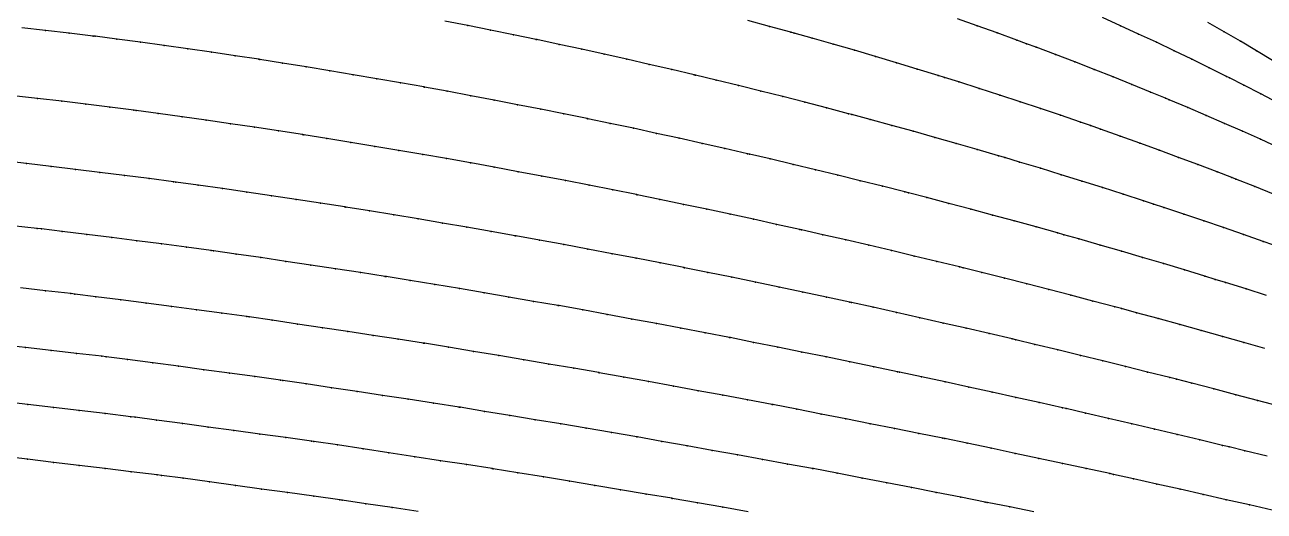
# Model space of a CAD drawing. Extents: x 0 to 4.67, y -4.5 to 1.66.
# Drawn here: x 1.985 to 3.088, y 0.411 to 0.844 of the extents above; entities that cross this region are included whole.
import ezdxf

# ---------------------------------------------------------------- set-up
doc = ezdxf.new("R2010")
doc.units = 0
doc.layers.get('0').update_dxf_attribs({"linetype": 'CONTINUOUS'})

msp = doc.modelspace()

# ---------------------------------------------------------------- linework, layer by layer
at = {"color": 4}
for points in [[(3.1005, 0.775), (3.0854, 0.7829), (3.0702, 0.7907), (3.0575, 0.7971), (3.0549, 0.7984), (3.0395, 0.8061), (3.0239, 0.8137), (3.0082, 0.8212), (2.9924, 0.8287), (2.9765, 0.8361), (2.9604, 0.8435), (2.9443, 0.8507)], [(3.0904, 0.6035), (3.0723, 0.6092), (3.0541, 0.6149), (3.0449, 0.6177), (3.0357, 0.6206), (3.0173, 0.6262), (2.9987, 0.6318), (2.98, 0.6373), (2.9612, 0.6428), (2.9424, 0.6483), (2.9234, 0.6538), (2.9101, 0.6575), (2.9043, 0.6592), (2.8852, 0.6645), (2.8659, 0.6698), (2.8466, 0.675), (2.8271, 0.6802), (2.8076, 0.6854), (2.788, 0.6905), (2.7715, 0.6948), (2.7683, 0.6956), (2.7486, 0.7006), (2.7287, 0.7055), (2.7088, 0.7104), (2.6888, 0.7153), (2.6688, 0.7201), (2.6486, 0.7249), (2.6299, 0.7293), (2.6284, 0.7296), (2.6082, 0.7342), (2.5879, 0.7388), (2.5675, 0.7433), (2.5471, 0.7477), (2.5266, 0.7522), (2.506, 0.7565), (2.486, 0.7607), (2.4854, 0.7608), (2.4648, 0.765), (2.4441, 0.7691), (2.4234, 0.7732), (2.4026, 0.7772), (2.3818, 0.7812), (2.3609, 0.7851), (2.3405, 0.7889), (2.3401, 0.789), (2.3192, 0.7927), (2.2982, 0.7963), (2.2772, 0.7999), (2.2562, 0.8034), (2.2352, 0.8068), (2.2142, 0.8103), (2.194, 0.8135), (2.1931, 0.8136), (2.172, 0.8167), (2.1509, 0.8198), (2.1298, 0.8228), (2.1087, 0.8258), (2.0876, 0.8287), (2.0665, 0.8316), (2.0473, 0.8341), (2.0454, 0.8343), (2.0242, 0.8369), (2.0031, 0.8393), (1.982, 0.8417)], [(3.1047, 0.6454), (3.0874, 0.6516), (3.0699, 0.6577), (3.0523, 0.6638), (3.0346, 0.6699), (3.0168, 0.6759), (2.9989, 0.6818), (2.9899, 0.6848), (2.9809, 0.6877), (2.9627, 0.6936), (2.9445, 0.6994), (2.9261, 0.7052), (2.9077, 0.7109), (2.8891, 0.7166), (2.8705, 0.7222), (2.8574, 0.7261), (2.8518, 0.7278), (2.8329, 0.7333), (2.814, 0.7387), (2.795, 0.7441), (2.7759, 0.7495), (2.7567, 0.7548), (2.7375, 0.76), (2.7212, 0.7644), (2.7181, 0.7652), (2.6987, 0.7703), (2.6792, 0.7754), (2.6597, 0.7804), (2.64, 0.7853), (2.6203, 0.7902), (2.6005, 0.7951), (2.5821, 0.7995), (2.5807, 0.7998), (2.5608, 0.8045), (2.5408, 0.8091), (2.5208, 0.8137), (2.5007, 0.8181), (2.4806, 0.8226), (2.4604, 0.8269), (2.4407, 0.8312), (2.4402, 0.8313), (2.4199, 0.8354), (2.3995, 0.8395), (2.3792, 0.8436), (2.3588, 0.8476)], [(3.0968, 0.6937), (3.0801, 0.7003), (3.0633, 0.7069), (3.0597, 0.7083), (3.0464, 0.7134), (3.0294, 0.7199), (3.0122, 0.7263), (2.995, 0.7327), (2.9776, 0.739), (2.9601, 0.7453), (2.9425, 0.7515), (2.9337, 0.7546), (2.9248, 0.7577), (2.907, 0.7638), (2.8891, 0.7698), (2.8711, 0.7758), (2.8529, 0.7817), (2.8347, 0.7876), (2.8164, 0.7934), (2.8036, 0.7975), (2.798, 0.7992), (2.7795, 0.8049), (2.761, 0.8105), (2.7423, 0.8161), (2.7236, 0.8216), (2.7047, 0.827), (2.6858, 0.8324), (2.6698, 0.8369), (2.6668, 0.8377), (2.6478, 0.8429), (2.6286, 0.8481)], [(3.101, 0.7352), (3.0852, 0.7424), (3.0692, 0.7495), (3.053, 0.7566), (3.0368, 0.7636), (3.0204, 0.7706), (3.0039, 0.7775), (3.0004, 0.779), (2.9873, 0.7844), (2.9706, 0.7912), (2.9538, 0.7979), (2.9369, 0.8046), (2.9198, 0.8112), (2.9026, 0.8178), (2.8854, 0.8243), (2.8767, 0.8275), (2.868, 0.8307), (2.8505, 0.8371), (2.8329, 0.8434), (2.8152, 0.8496)], [(3.0958, 0.8125), (3.0816, 0.8211), (3.0673, 0.8296), (3.0528, 0.838), (3.0381, 0.8464)], [(3.0889, 0.5562), (3.0702, 0.5616), (3.0513, 0.567), (3.0323, 0.5723), (3.0132, 0.5776), (2.994, 0.5829), (2.9747, 0.5881), (2.9612, 0.5918), (2.9553, 0.5933), (2.9359, 0.5985), (2.9163, 0.6036), (2.8966, 0.6087), (2.8769, 0.6138), (2.857, 0.6188), (2.8371, 0.6238), (2.8202, 0.628), (2.8171, 0.6288), (2.797, 0.6336), (2.7768, 0.6385), (2.7565, 0.6433), (2.7362, 0.6481), (2.7158, 0.6528), (2.6953, 0.6575), (2.6763, 0.6618), (2.6748, 0.6622), (2.6542, 0.6667), (2.6336, 0.6712), (2.6128, 0.6757), (2.5921, 0.6801), (2.5712, 0.6845), (2.5503, 0.6889), (2.53, 0.6931), (2.5294, 0.6932), (2.5084, 0.6974), (2.4874, 0.7015), (2.4663, 0.7056), (2.4452, 0.7096), (2.424, 0.7136), (2.4028, 0.7176), (2.382, 0.7214), (2.3816, 0.7215), (2.3603, 0.7252), (2.339, 0.7289), (2.3177, 0.7325), (2.2963, 0.7361), (2.275, 0.7397), (2.2536, 0.7432), (2.2331, 0.7465), (2.2321, 0.7467), (2.2107, 0.7499), (2.1892, 0.7531), (2.1678, 0.7562), (2.1463, 0.7593), (2.1248, 0.7624), (2.1034, 0.7654), (2.0839, 0.768), (2.0819, 0.7683), (2.0604, 0.771), (2.0389, 0.7736), (2.0175, 0.7762), (1.996, 0.7787), (1.9745, 0.7811)], [(3.1019, 0.5049), (3.0826, 0.51), (3.0632, 0.5151), (3.0437, 0.5202), (3.0241, 0.5253), (3.0104, 0.5288), (3.0044, 0.5303), (2.9846, 0.5353), (2.9648, 0.5403), (2.9448, 0.5452), (2.9247, 0.5501), (2.9045, 0.555), (2.8843, 0.5599), (2.8672, 0.564), (2.8639, 0.5647), (2.8435, 0.5695), (2.823, 0.5742), (2.8025, 0.5789), (2.7818, 0.5836), (2.7611, 0.5883), (2.7403, 0.5929), (2.7209, 0.5972), (2.7195, 0.5975), (2.6985, 0.602), (2.6775, 0.6064), (2.6565, 0.6109), (2.6354, 0.6153), (2.6142, 0.6196), (2.593, 0.624), (2.5723, 0.6281), (2.5717, 0.6283), (2.5504, 0.6324), (2.529, 0.6365), (2.5076, 0.6406), (2.4861, 0.6447), (2.4646, 0.6487), (2.4431, 0.6527), (2.4219, 0.6566), (2.4215, 0.6566), (2.3999, 0.6604), (2.3783, 0.6642), (2.3566, 0.6679), (2.3349, 0.6715), (2.3132, 0.6751), (2.2915, 0.6787), (2.2707, 0.6821), (2.2697, 0.6823), (2.2479, 0.6856), (2.2262, 0.6889), (2.2044, 0.6921), (2.1825, 0.6953), (2.1607, 0.6985), (2.1389, 0.7016), (2.1191, 0.7044), (2.1171, 0.7047), (2.0953, 0.7075), (2.0734, 0.7102), (2.0516, 0.713), (2.0298, 0.7156), (2.008, 0.7183), (1.9862, 0.7209), (1.9681, 0.723)], [(3.0912, 0.4603), (3.0713, 0.4652), (3.0573, 0.4686), (3.0513, 0.47), (3.0312, 0.4749), (3.011, 0.4797), (2.9907, 0.4845), (2.9704, 0.4892), (2.9499, 0.494), (2.9293, 0.4987), (2.912, 0.5027), (2.9087, 0.5035), (2.888, 0.5081), (2.8672, 0.5127), (2.8463, 0.5173), (2.8253, 0.5219), (2.8043, 0.5265), (2.7832, 0.531), (2.7635, 0.5352), (2.762, 0.5356), (2.7408, 0.54), (2.7195, 0.5444), (2.6982, 0.5488), (2.6767, 0.5531), (2.6552, 0.5574), (2.6337, 0.5617), (2.6127, 0.5659), (2.6121, 0.566), (2.5905, 0.5702), (2.5688, 0.5743), (2.5471, 0.5784), (2.5253, 0.5824), (2.5034, 0.5865), (2.4816, 0.5905), (2.4601, 0.5944), (2.4597, 0.5944), (2.4378, 0.5982), (2.4158, 0.602), (2.3938, 0.6058), (2.3718, 0.6095), (2.3498, 0.6131), (2.3277, 0.6168), (2.3066, 0.6202), (2.3056, 0.6204), (2.2835, 0.6238), (2.2614, 0.6272), (2.2393, 0.6305), (2.2172, 0.6338), (2.195, 0.6371), (2.1729, 0.6403), (2.1528, 0.6432), (2.1507, 0.6435), (2.1286, 0.6464), (2.1064, 0.6493), (2.0843, 0.6521), (2.0621, 0.6549), (2.04, 0.6577), (2.0179, 0.6605), (1.9995, 0.6627), (1.9958, 0.6631), (1.9737, 0.6655)], [(3.0956, 0.4124), (3.0752, 0.4171), (3.0547, 0.4217), (3.0342, 0.4264), (3.0135, 0.431), (2.9928, 0.4356), (2.9719, 0.4403), (2.9543, 0.4441), (2.951, 0.4449), (2.93, 0.4494), (2.9089, 0.4539), (2.8878, 0.4584), (2.8665, 0.4629), (2.8452, 0.4674), (2.8238, 0.4719), (2.8039, 0.476), (2.8023, 0.4763), (2.7808, 0.4807), (2.7592, 0.485), (2.7375, 0.4893), (2.7158, 0.4936), (2.694, 0.4979), (2.6722, 0.5022), (2.6509, 0.5063), (2.6503, 0.5064), (2.6284, 0.5105), (2.6064, 0.5146), (2.5844, 0.5187), (2.5623, 0.5228), (2.5402, 0.5268), (2.518, 0.5308), (2.4962, 0.5347), (2.4958, 0.5348), (2.4736, 0.5386), (2.4513, 0.5424), (2.429, 0.5462), (2.4067, 0.5499), (2.3843, 0.5537), (2.362, 0.5574), (2.3406, 0.5609), (2.3396, 0.561), (2.3172, 0.5645), (2.2948, 0.5679), (2.2723, 0.5713), (2.2499, 0.5747), (2.2274, 0.578), (2.205, 0.5814), (2.1846, 0.5844), (2.1825, 0.5846), (2.1601, 0.5877), (2.1376, 0.5906), (2.1152, 0.5936), (2.0927, 0.5965), (2.0703, 0.5994), (2.0479, 0.6023), (2.0292, 0.6047), (2.0255, 0.6051), (2.0031, 0.6076), (1.9807, 0.6101)], [(2.8834, 0.4109), (2.8618, 0.4153), (2.8416, 0.4193), (2.84, 0.4196), (2.8182, 0.4239), (2.7963, 0.4282), (2.7744, 0.4324), (2.7524, 0.4367), (2.7304, 0.4409), (2.7082, 0.4452), (2.6867, 0.4493), (2.6861, 0.4494), (2.6639, 0.4534), (2.6416, 0.4575), (2.6193, 0.4616), (2.5969, 0.4656), (2.5745, 0.4696), (2.5521, 0.4736), (2.53, 0.4776), (2.5296, 0.4776), (2.5071, 0.4815), (2.4845, 0.4853), (2.4619, 0.4891), (2.4393, 0.4928), (2.4167, 0.4966), (2.3941, 0.5003), (2.3724, 0.5039), (2.3714, 0.504), (2.3487, 0.5075), (2.326, 0.511), (2.3033, 0.5145), (2.2805, 0.5179), (2.2578, 0.5213), (2.2351, 0.5248), (2.2145, 0.5278), (2.2123, 0.5281), (2.1896, 0.5312), (2.1669, 0.5343), (2.1441, 0.5373), (2.1214, 0.5404), (2.0987, 0.5434), (2.076, 0.5464), (2.0571, 0.5488), (2.0533, 0.5493), (2.0306, 0.5519), (2.008, 0.5545), (1.9853, 0.5571), (1.9627, 0.5596)], [(2.629, 0.4109), (2.6063, 0.4149), (2.5836, 0.4189), (2.5613, 0.4228), (2.5609, 0.4229), (2.5381, 0.4267), (2.5153, 0.4305), (2.4924, 0.4343), (2.4696, 0.4381), (2.4467, 0.4419), (2.4238, 0.4456), (2.4019, 0.4492), (2.4008, 0.4494), (2.3779, 0.4529), (2.3549, 0.4564), (2.3319, 0.4599), (2.3089, 0.4634), (2.286, 0.4669), (2.263, 0.4704), (2.2421, 0.4735), (2.2399, 0.4738), (2.217, 0.4769), (2.1939, 0.4801), (2.1709, 0.4832), (2.148, 0.4863), (2.125, 0.4894), (2.102, 0.4925), (2.0829, 0.4951), (2.0791, 0.4955), (2.0561, 0.4983), (2.0332, 0.501), (2.0103, 0.5037), (1.9875, 0.5063), (1.9646, 0.509)], [(2.3349, 0.4111), (2.3117, 0.4146), (2.2884, 0.4181), (2.2674, 0.4213), (2.2652, 0.4216), (2.242, 0.4248), (2.2187, 0.428), (2.1955, 0.4312), (2.1723, 0.4344), (2.149, 0.4376), (2.1258, 0.4407), (2.1065, 0.4433), (2.1026, 0.4438), (2.0795, 0.4466), (2.0563, 0.4494), (2.0332, 0.4522), (2.0101, 0.4549), (1.987, 0.4577), (1.964, 0.4604)]]:
    msp.add_lwpolyline(points, dxfattribs=at)
at = {"color": 2}
for p in [(2.0031, 0.8393, 1.09), (2.3792, 0.8436, 0.9314), (2.3995, 0.8395, 0.9314), (2.6478, 0.8429, 0.7852), (2.8329, 0.8434, 0.6515), (2.9604, 0.8435, 0.5303), (2.0242, 0.8369, 1.09), (2.0454, 0.8343, 1.09), (2.0473, 0.8341, 1.09), (2.0665, 0.8316, 1.09), (2.0876, 0.8287, 1.09), (2.4199, 0.8354, 0.9314), (2.4402, 0.8313, 0.9314), (2.4407, 0.8312, 0.9314), (2.6668, 0.8377, 0.7852), (2.6698, 0.8369, 0.7852), (2.6858, 0.8324, 0.7852), (2.8505, 0.8371, 0.6515), (2.868, 0.8307, 0.6515), (2.9765, 0.8361, 0.5303), (2.9924, 0.8287, 0.5303), (3.0528, 0.838, 0.4215), (3.0673, 0.8296, 0.4215), (2.1087, 0.8258, 1.09), (2.1298, 0.8228, 1.09), (2.1509, 0.8198, 1.09), (2.4604, 0.8269, 0.9314), (2.4806, 0.8226, 0.9314), (2.5007, 0.8181, 0.9314), (2.7047, 0.827, 0.7852), (2.7236, 0.8216, 0.7852), (2.8767, 0.8275, 0.6515), (2.8854, 0.8243, 0.6515), (2.9026, 0.8178, 0.6515), (3.0082, 0.8212, 0.5303), (3.0816, 0.8211, 0.4215), (2.172, 0.8167, 1.09), (2.1931, 0.8136, 1.09), (2.194, 0.8135, 1.09), (2.2142, 0.8103, 1.09), (2.2352, 0.8068, 1.09), (2.5208, 0.8137, 0.9314), (2.5408, 0.8091, 0.9314), (2.7423, 0.8161, 0.7852), (2.761, 0.8105, 0.7852), (2.9198, 0.8112, 0.6515), (3.0239, 0.8137, 0.5303), (3.0395, 0.8061, 0.5303), (2.2562, 0.8034, 1.09), (2.2772, 0.7999, 1.09), (2.2982, 0.7963, 1.09), (2.5608, 0.8045, 0.9314), (2.5807, 0.7998, 0.9314), (2.5821, 0.7995, 0.9314), (2.6005, 0.7951, 0.9314), (2.7795, 0.8049, 0.7852), (2.798, 0.7992, 0.7852), (2.8036, 0.7975, 0.7852), (2.9369, 0.8046, 0.6515), (2.9538, 0.7979, 0.6515), (3.0549, 0.7984, 0.5303), (3.0575, 0.7971, 0.5303), (2.3192, 0.7927, 1.09), (2.3401, 0.789, 1.09), (2.3405, 0.7889, 1.09), (2.3609, 0.7851, 1.09), (2.6203, 0.7902, 0.9314), (2.64, 0.7853, 0.9314), (2.8164, 0.7934, 0.7852), (2.8347, 0.7876, 0.7852), (2.9706, 0.7912, 0.6515), (2.9873, 0.7844, 0.6515), (3.0702, 0.7907, 0.5303), (1.996, 0.7787, 1.2611), (2.0175, 0.7762, 1.2611), (2.0389, 0.7736, 1.2611), (2.3818, 0.7812, 1.09), (2.4026, 0.7772, 1.09), (2.4234, 0.7732, 1.09), (2.6597, 0.7804, 0.9314), (2.6792, 0.7754, 0.9314), (2.8529, 0.7817, 0.7852), (2.8711, 0.7758, 0.7852), (3.0004, 0.779, 0.6515), (3.0039, 0.7775, 0.6515), (3.0854, 0.7829, 0.5303), (2.0604, 0.771, 1.2611), (2.0819, 0.7683, 1.2611), (2.0839, 0.768, 1.2611), (2.1034, 0.7654, 1.2611), (2.1248, 0.7624, 1.2611), (2.4441, 0.7691, 1.09), (2.4648, 0.765, 1.09), (2.6987, 0.7703, 0.9314), (2.7181, 0.7652, 0.9314), (2.7212, 0.7644, 0.9314), (2.8891, 0.7698, 0.7852), (2.907, 0.7638, 0.7852), (3.0204, 0.7706, 0.6515), (3.0368, 0.7636, 0.6515), (2.1463, 0.7593, 1.2611), (2.1678, 0.7562, 1.2611), (2.1892, 0.7531, 1.2611), (2.4854, 0.7608, 1.09), (2.486, 0.7607, 1.09), (2.506, 0.7565, 1.09), (2.5266, 0.7522, 1.09), (2.7375, 0.76, 0.9314), (2.7567, 0.7548, 0.9314), (2.9248, 0.7577, 0.7852), (2.9337, 0.7546, 0.7852), (2.9425, 0.7515, 0.7852), (3.053, 0.7566, 0.6515), (2.2107, 0.7499, 1.2611), (2.2321, 0.7467, 1.2611), (2.2331, 0.7465, 1.2611), (2.2536, 0.7432, 1.2611), (2.275, 0.7397, 1.2611), (2.5471, 0.7477, 1.09), (2.5675, 0.7433, 1.09), (2.7759, 0.7495, 0.9314), (2.795, 0.7441, 0.9314), (2.9601, 0.7453, 0.7852), (3.0692, 0.7495, 0.6515), (3.0852, 0.7424, 0.6515), (2.2963, 0.7361, 1.2611), (2.3177, 0.7325, 1.2611), (2.339, 0.7289, 1.2611), (2.5879, 0.7388, 1.09), (2.6082, 0.7342, 1.09), (2.6284, 0.7296, 1.09), (2.6299, 0.7293, 1.09), (2.814, 0.7387, 0.9314), (2.8329, 0.7333, 0.9314), (2.9776, 0.739, 0.7852), (2.995, 0.7327, 0.7852), (1.9862, 0.7209, 1.4447), (2.008, 0.7183, 1.4447), (2.3603, 0.7252, 1.2611), (2.3816, 0.7215, 1.2611), (2.382, 0.7214, 1.2611), (2.4028, 0.7176, 1.2611), (2.6486, 0.7249, 1.09), (2.6688, 0.7201, 1.09), (2.8518, 0.7278, 0.9314), (2.8574, 0.7261, 0.9314), (2.8705, 0.7222, 0.9314), (3.0122, 0.7263, 0.7852), (3.0294, 0.7199, 0.7852), (2.0298, 0.7156, 1.4447), (2.0516, 0.713, 1.4447), (2.0734, 0.7102, 1.4447), (2.0953, 0.7075, 1.4447), (2.424, 0.7136, 1.2611), (2.4452, 0.7096, 1.2611), (2.6888, 0.7153, 1.09), (2.7088, 0.7104, 1.09), (2.8891, 0.7166, 0.9314), (2.9077, 0.7109, 0.9314), (3.0464, 0.7134, 0.7852), (3.0597, 0.7083, 0.7852), (3.0633, 0.7069, 0.7852), (2.1171, 0.7047, 1.4447), (2.1191, 0.7044, 1.4447), (2.1389, 0.7016, 1.4447), (2.1607, 0.6985, 1.4447), (2.4663, 0.7056, 1.2611), (2.4874, 0.7015, 1.2611), (2.5084, 0.6974, 1.2611), (2.7287, 0.7055, 1.09), (2.7486, 0.7006, 1.09), (2.7683, 0.6956, 1.09), (2.9261, 0.7052, 0.9314), (2.9445, 0.6994, 0.9314), (3.0801, 0.7003, 0.7852), (2.1825, 0.6953, 1.4447), (2.2044, 0.6921, 1.4447), (2.2262, 0.6889, 1.4447), (2.2479, 0.6856, 1.4447), (2.5294, 0.6932, 1.2611), (2.53, 0.6931, 1.2611), (2.5503, 0.6889, 1.2611), (2.5712, 0.6845, 1.2611), (2.7715, 0.6948, 1.09), (2.788, 0.6905, 1.09), (2.8076, 0.6854, 1.09), (2.9627, 0.6936, 0.9314), (2.9809, 0.6877, 0.9314), (2.9899, 0.6848, 0.9314), (2.2697, 0.6823, 1.4447), (2.2707, 0.6821, 1.4447), (2.2915, 0.6787, 1.4447), (2.3132, 0.6751, 1.4447), (2.5921, 0.6801, 1.2611), (2.6128, 0.6757, 1.2611), (2.8271, 0.6802, 1.09), (2.8466, 0.675, 1.09), (2.9989, 0.6818, 0.9314), (3.0168, 0.6759, 0.9314), (1.9958, 0.6631, 1.6407), (1.9995, 0.6627, 1.6407), (2.3349, 0.6715, 1.4447), (2.3566, 0.6679, 1.4447), (2.3783, 0.6642, 1.4447), (2.6336, 0.6712, 1.2611), (2.6542, 0.6667, 1.2611), (2.8659, 0.6698, 1.09), (2.8852, 0.6645, 1.09), (3.0346, 0.6699, 0.9314), (3.0523, 0.6638, 0.9314), (2.0179, 0.6605, 1.6407), (2.04, 0.6577, 1.6407), (2.0621, 0.6549, 1.6407), (2.0843, 0.6521, 1.6407), (2.3999, 0.6604, 1.4447), (2.4215, 0.6566, 1.4447), (2.4219, 0.6566, 1.4447), (2.4431, 0.6527, 1.4447), (2.6748, 0.6622, 1.2611), (2.6763, 0.6618, 1.2611), (2.6953, 0.6575, 1.2611), (2.7158, 0.6528, 1.2611), (2.9043, 0.6592, 1.09), (2.9101, 0.6575, 1.09), (2.9234, 0.6538, 1.09), (3.0699, 0.6577, 0.9314), (3.0874, 0.6516, 0.9314), (2.1064, 0.6493, 1.6407), (2.1286, 0.6464, 1.6407), (2.1507, 0.6435, 1.6407), (2.1528, 0.6432, 1.6407), (2.1729, 0.6403, 1.6407), (2.4646, 0.6487, 1.4447), (2.4861, 0.6447, 1.4447), (2.5076, 0.6406, 1.4447), (2.7362, 0.6481, 1.2611), (2.7565, 0.6433, 1.2611), (2.9424, 0.6483, 1.09), (2.9612, 0.6428, 1.09), (2.195, 0.6371, 1.6407), (2.2172, 0.6338, 1.6407), (2.2393, 0.6305, 1.6407), (2.529, 0.6365, 1.4447), (2.5504, 0.6324, 1.4447), (2.7768, 0.6385, 1.2611), (2.797, 0.6336, 1.2611), (2.98, 0.6373, 1.09), (2.9987, 0.6318, 1.09), (2.2614, 0.6272, 1.6407), (2.2835, 0.6238, 1.6407), (2.3056, 0.6204, 1.6407), (2.3066, 0.6202, 1.6407), (2.5717, 0.6283, 1.4447), (2.5723, 0.6281, 1.4447), (2.593, 0.624, 1.4447), (2.6142, 0.6196, 1.4447), (2.8171, 0.6288, 1.2611), (2.8202, 0.628, 1.2611), (2.8371, 0.6238, 1.2611), (2.857, 0.6188, 1.2611), (3.0173, 0.6262, 1.09), (3.0357, 0.6206, 1.09), (2.0031, 0.6076, 1.8492), (2.3277, 0.6168, 1.6407), (2.3498, 0.6131, 1.6407), (2.3718, 0.6095, 1.6407), (2.6354, 0.6153, 1.4447), (2.6565, 0.6109, 1.4447), (2.8769, 0.6138, 1.2611), (2.8966, 0.6087, 1.2611), (3.0449, 0.6177, 1.09), (3.0541, 0.6149, 1.09), (3.0723, 0.6092, 1.09), (2.0255, 0.6051, 1.8492), (2.0292, 0.6047, 1.8492), (2.0479, 0.6023, 1.8492), (2.0703, 0.5994, 1.8492), (2.0927, 0.5965, 1.8492), (2.3938, 0.6058, 1.6407), (2.4158, 0.602, 1.6407), (2.4378, 0.5982, 1.6407), (2.6775, 0.6064, 1.4447), (2.6985, 0.602, 1.4447), (2.7195, 0.5975, 1.4447), (2.7209, 0.5972, 1.4447), (2.9163, 0.6036, 1.2611), (2.9359, 0.5985, 1.2611), (2.1152, 0.5936, 1.8492), (2.1376, 0.5906, 1.8492), (2.1601, 0.5877, 1.8492), (2.4597, 0.5944, 1.6407), (2.4601, 0.5944, 1.6407), (2.4816, 0.5905, 1.6407), (2.5034, 0.5865, 1.6407), (2.7403, 0.5929, 1.4447), (2.7611, 0.5883, 1.4447), (2.9553, 0.5933, 1.2611), (2.9612, 0.5918, 1.2611), (2.9747, 0.5881, 1.2611), (2.1825, 0.5846, 1.8492), (2.1846, 0.5844, 1.8492), (2.205, 0.5814, 1.8492), (2.2274, 0.578, 1.8492), (2.2499, 0.5747, 1.8492), (2.5253, 0.5824, 1.6407), (2.5471, 0.5784, 1.6407), (2.5688, 0.5743, 1.6407), (2.7818, 0.5836, 1.4447), (2.8025, 0.5789, 1.4447), (2.823, 0.5742, 1.4447), (2.994, 0.5829, 1.2611), (3.0132, 0.5776, 1.2611), (2.2723, 0.5713, 1.8492), (2.2948, 0.5679, 1.8492), (2.3172, 0.5645, 1.8492), (2.5905, 0.5702, 1.6407), (2.6121, 0.566, 1.6407), (2.6127, 0.5659, 1.6407), (2.8435, 0.5695, 1.4447), (2.8639, 0.5647, 1.4447), (2.8672, 0.564, 1.4447), (3.0323, 0.5723, 1.2611), (3.0513, 0.567, 1.2611), (1.9853, 0.5571, 2.0702), (2.008, 0.5545, 2.0702), (2.0306, 0.5519, 2.0702), (2.3396, 0.561, 1.8492), (2.3406, 0.5609, 1.8492), (2.362, 0.5574, 1.8492), (2.3843, 0.5537, 1.8492), (2.6337, 0.5617, 1.6407), (2.6552, 0.5574, 1.6407), (2.6767, 0.5531, 1.6407), (2.8843, 0.5599, 1.4447), (2.9045, 0.555, 1.4447), (3.0702, 0.5616, 1.2611), (2.0533, 0.5493, 2.0702), (2.0571, 0.5488, 2.0702), (2.076, 0.5464, 2.0702), (2.0987, 0.5434, 2.0702), (2.4067, 0.5499, 1.8492), (2.429, 0.5462, 1.8492), (2.4513, 0.5424, 1.8492), (2.6982, 0.5488, 1.6407), (2.7195, 0.5444, 1.6407), (2.9247, 0.5501, 1.4447), (2.9448, 0.5452, 1.4447), (2.1214, 0.5404, 2.0702), (2.1441, 0.5373, 2.0702), (2.1669, 0.5343, 2.0702), (2.1896, 0.5312, 2.0702), (2.4736, 0.5386, 1.8492), (2.4958, 0.5348, 1.8492), (2.4962, 0.5347, 1.8492), (2.518, 0.5308, 1.8492), (2.7408, 0.54, 1.6407), (2.762, 0.5356, 1.6407), (2.7635, 0.5352, 1.6407), (2.7832, 0.531, 1.6407), (2.9648, 0.5403, 1.4447), (2.9846, 0.5353, 1.4447), (3.0044, 0.5303, 1.4447), (2.2123, 0.5281, 2.0702), (2.2145, 0.5278, 2.0702), (2.2351, 0.5248, 2.0702), (2.2578, 0.5213, 2.0702), (2.5402, 0.5268, 1.8492), (2.5623, 0.5228, 1.8492), (2.8043, 0.5265, 1.6407), (2.8253, 0.5219, 1.6407), (3.0104, 0.5288, 1.4447), (3.0241, 0.5253, 1.4447), (3.0437, 0.5202, 1.4447), (2.2805, 0.5179, 2.0702), (2.3033, 0.5145, 2.0702), (2.326, 0.511, 2.0702), (2.5844, 0.5187, 1.8492), (2.6064, 0.5146, 1.8492), (2.6284, 0.5105, 1.8492), (2.8463, 0.5173, 1.6407), (2.8672, 0.5127, 1.6407), (2.888, 0.5081, 1.6407), (3.0632, 0.5151, 1.4447), (3.0826, 0.51, 1.4447), (1.9875, 0.5063, 2.3036), (2.0103, 0.5037, 2.3036), (2.0332, 0.501, 2.3036), (2.0561, 0.4983, 2.3036), (2.3487, 0.5075, 2.0702), (2.3714, 0.504, 2.0702), (2.3724, 0.5039, 2.0702), (2.3941, 0.5003, 2.0702), (2.6503, 0.5064, 1.8492), (2.6509, 0.5063, 1.8492), (2.6722, 0.5022, 1.8492), (2.694, 0.4979, 1.8492), (2.9087, 0.5035, 1.6407), (2.912, 0.5027, 1.6407), (2.9293, 0.4987, 1.6407), (2.0791, 0.4955, 2.3036), (2.0829, 0.4951, 2.3036), (2.102, 0.4925, 2.3036), (2.125, 0.4894, 2.3036), (2.148, 0.4863, 2.3036), (2.4167, 0.4966, 2.0702), (2.4393, 0.4928, 2.0702), (2.4619, 0.4891, 2.0702), (2.7158, 0.4936, 1.8492), (2.7375, 0.4893, 1.8492), (2.9499, 0.494, 1.6407), (2.9704, 0.4892, 1.6407), (2.1709, 0.4832, 2.3036), (2.1939, 0.4801, 2.3036), (2.217, 0.4769, 2.3036), (2.4845, 0.4853, 2.0702), (2.5071, 0.4815, 2.0702), (2.5296, 0.4776, 2.0702), (2.53, 0.4776, 2.0702), (2.7592, 0.485, 1.8492), (2.7808, 0.4807, 1.8492), (2.8023, 0.4763, 1.8492), (2.8039, 0.476, 1.8492), (2.9907, 0.4845, 1.6407), (3.011, 0.4797, 1.6407), (3.0312, 0.4749, 1.6407), (2.2399, 0.4738, 2.3036), (2.2421, 0.4735, 2.3036), (2.263, 0.4704, 2.3036), (2.286, 0.4669, 2.3036), (2.5521, 0.4736, 2.0702), (2.5745, 0.4696, 2.0702), (2.5969, 0.4656, 2.0702), (2.8238, 0.4719, 1.8492), (2.8452, 0.4674, 1.8492), (3.0513, 0.47, 1.6407), (3.0573, 0.4686, 1.6407), (3.0713, 0.4652, 1.6407), (1.987, 0.4577, 2.5495), (2.0101, 0.4549, 2.5495), (2.3089, 0.4634, 2.3036), (2.3319, 0.4599, 2.3036), (2.3549, 0.4564, 2.3036), (2.3779, 0.4529, 2.3036), (2.6193, 0.4616, 2.0702), (2.6416, 0.4575, 2.0702), (2.6639, 0.4534, 2.0702), (2.8665, 0.4629, 1.8492), (2.8878, 0.4584, 1.8492), (2.9089, 0.4539, 1.8492), (2.0332, 0.4522, 2.5495), (2.0563, 0.4494, 2.5495), (2.0795, 0.4466, 2.5495), (2.1026, 0.4438, 2.5495), (2.1065, 0.4433, 2.5495), (2.4008, 0.4494, 2.3036), (2.4019, 0.4492, 2.3036), (2.4238, 0.4456, 2.3036), (2.4467, 0.4419, 2.3036), (2.6861, 0.4494, 2.0702), (2.6867, 0.4493, 2.0702), (2.7082, 0.4452, 2.0702), (2.93, 0.4494, 1.8492), (2.951, 0.4449, 1.8492), (2.9543, 0.4441, 1.8492), (2.1258, 0.4407, 2.5495), (2.149, 0.4376, 2.5495), (2.1723, 0.4344, 2.5495), (2.1955, 0.4312, 2.5495), (2.4696, 0.4381, 2.3036), (2.4924, 0.4343, 2.3036), (2.5153, 0.4305, 2.3036), (2.7304, 0.4409, 2.0702), (2.7524, 0.4367, 2.0702), (2.7744, 0.4324, 2.0702), (2.9719, 0.4403, 1.8492), (2.9928, 0.4356, 1.8492), (3.0135, 0.431, 1.8492), (2.2187, 0.428, 2.5495), (2.242, 0.4248, 2.5495), (2.2652, 0.4216, 2.5495), (2.2674, 0.4213, 2.5495), (2.5381, 0.4267, 2.3036), (2.5609, 0.4229, 2.3036), (2.5613, 0.4228, 2.3036), (2.7963, 0.4282, 2.0702), (2.8182, 0.4239, 2.0702), (2.84, 0.4196, 2.0702), (3.0342, 0.4264, 1.8492), (3.0547, 0.4217, 1.8492), (2.2884, 0.4181, 2.5495), (2.3117, 0.4146, 2.5495), (2.5836, 0.4189, 2.3036), (2.6063, 0.4149, 2.3036), (2.8416, 0.4193, 2.0702), (2.8618, 0.4153, 2.0702), (3.0752, 0.4171, 1.8492)]:
    msp.add_point(p, dxfattribs=at)

doc.saveas('drawing.dxf')
